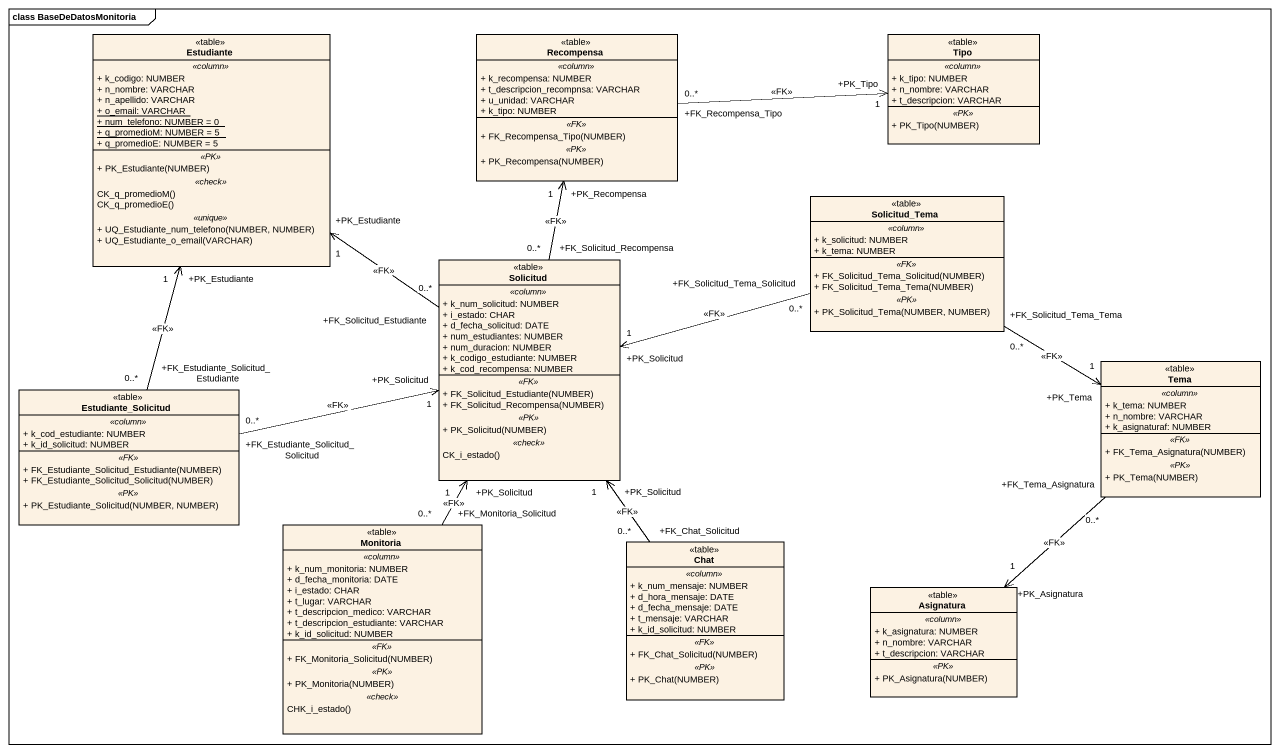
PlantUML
@startuml
mainframe class BaseDeDatosMonitoria
hide circle
hide empty members
skinparam classAttributeIconSize 0
class Estudiante <<table>> {
  .. <<column>> ..
  + k_codigo: NUMBER
  + n_nombre: VARCHAR
  + n_apellido: VARCHAR
  {static} + o_email: VARCHAR
  {static} + num_telefono: NUMBER = 0
  {static} + q_promedioM: NUMBER = 5
  + q_promedioE: NUMBER = 5
  .. <<PK>> ..
  + PK_Estudiante(NUMBER)
  .. <<check>> ..
  CK_q_promedioM()
  CK_q_promedioE()
  .. <<unique>> ..
  + UQ_Estudiante_num_telefono(NUMBER, NUMBER)
  + UQ_Estudiante_o_email(VARCHAR)
}
class Recompensa <<table>> {
  .. <<column>> ..
  + k_recompensa: NUMBER
  + t_descripcion_recompnsa: VARCHAR
  + u_unidad: VARCHAR
  + k_tipo: NUMBER
  .. <<FK>> ..
  + FK_Recompensa_Tipo(NUMBER)
  .. <<PK>> ..
  + PK_Recompensa(NUMBER)
}
class Tipo <<table>> {
  .. <<column>> ..
  + k_tipo: NUMBER
  + n_nombre: VARCHAR
  + t_descripcion: VARCHAR
  .. <<PK>> ..
  + PK_Tipo(NUMBER)
}
class Solicitud_Tema <<table>> {
  .. <<column>> ..
  + k_solicitud: NUMBER
  + k_tema: NUMBER
  .. <<FK>> ..
  + FK_Solicitud_Tema_Solicitud(NUMBER)
  + FK_Solicitud_Tema_Tema(NUMBER)
  .. <<PK>> ..
  + PK_Solicitud_Tema(NUMBER, NUMBER)
}
class Solicitud <<table>> {
  .. <<column>> ..
  + k_num_solicitud: NUMBER
  + i_estado: CHAR
  + d_fecha_solicitud: DATE
  + num_estudiantes: NUMBER
  + num_duracion: NUMBER
  + k_codigo_estudiante: NUMBER
  + k_cod_recompensa: NUMBER
  .. <<FK>> ..
  + FK_Solicitud_Estudiante(NUMBER)
  + FK_Solicitud_Recompensa(NUMBER)
  .. <<PK>> ..
  + PK_Solicitud(NUMBER)
  .. <<check>> ..
  CK_i_estado()
}
class Tema <<table>> {
  .. <<column>> ..
  + k_tema: NUMBER
  + n_nombre: VARCHAR
  + k_asignaturaf: NUMBER
  .. <<FK>> ..
  + FK_Tema_Asignatura(NUMBER)
  .. <<PK>> ..
  + PK_Tema(NUMBER)
}
class Estudiante_Solicitud <<table>> {
  .. <<column>> ..
  + k_cod_estudiante: NUMBER
  + k_id_solicitud: NUMBER
  .. <<FK>> ..
  + FK_Estudiante_Solicitud_Estudiante(NUMBER)
  + FK_Estudiante_Solicitud_Solicitud(NUMBER)
  .. <<PK>> ..
  + PK_Estudiante_Solicitud(NUMBER, NUMBER)
}
class Monitoria <<table>> {
  .. <<column>> ..
  + k_num_monitoria: NUMBER
  + d_fecha_monitoria: DATE
  + i_estado: CHAR
  + t_lugar: VARCHAR
  + t_descripcion_medico: VARCHAR
  + t_descripcion_estudiante: VARCHAR
  + k_id_solicitud: NUMBER
  .. <<FK>> ..
  + FK_Monitoria_Solicitud(NUMBER)
  .. <<PK>> ..
  + PK_Monitoria(NUMBER)
  .. <<check>> ..
  CHK_i_estado()
}
class Chat <<table>> {
  .. <<column>> ..
  + k_num_mensaje: NUMBER
  + d_hora_mensaje: DATE
  + d_fecha_mensaje: DATE
  + t_mensaje: VARCHAR
  + k_id_solicitud: NUMBER
  .. <<FK>> ..
  + FK_Chat_Solicitud(NUMBER)
  .. <<PK>> ..
  + PK_Chat(NUMBER)
}
class Asignatura <<table>> {
  .. <<column>> ..
  + k_asignatura: NUMBER
  + n_nombre: VARCHAR
  + t_descripcion: VARCHAR
  .. <<PK>> ..
  + PK_Asignatura(NUMBER)
}
Recompensa "+FK_Recompensa_Tipo\n0..*" -right-> "+PK_Tipo\n1" Tipo : <<FK>>
Solicitud_Tema "+FK_Solicitud_Tema_Solicitud\n0..*" -left-> "+PK_Solicitud\n1" Solicitud : <<FK>>
Solicitud_Tema "+FK_Solicitud_Tema_Tema\n0..*" --> "+PK_Tema\n1" Tema : <<FK>>
Solicitud "+FK_Solicitud_Estudiante\n0..*" -up-> "+PK_Estudiante\n1" Estudiante : <<FK>>
Solicitud "+FK_Solicitud_Recompensa\n0..*" -up-> "+PK_Recompensa\n1" Recompensa : <<FK>>
Tema "+FK_Tema_Asignatura\n0..*" --> "+PK_Asignatura\n1" Asignatura : <<FK>>
Estudiante_Solicitud "+FK_Estudiante_Solicitud_Estudiante\n0..*" -up-> "+PK_Estudiante\n1" Estudiante : <<FK>>
Estudiante_Solicitud "+FK_Estudiante_Solicitud_Solicitud\n0..*" -right-> "+PK_Solicitud\n1" Solicitud : <<FK>>
Monitoria "+FK_Monitoria_Solicitud\n0..*" -up-> "+PK_Solicitud\n1" Solicitud : <<FK>>
Chat "+FK_Chat_Solicitud\n0..*" -up-> "+PK_Solicitud\n1" Solicitud : <<FK>>
@enduml
